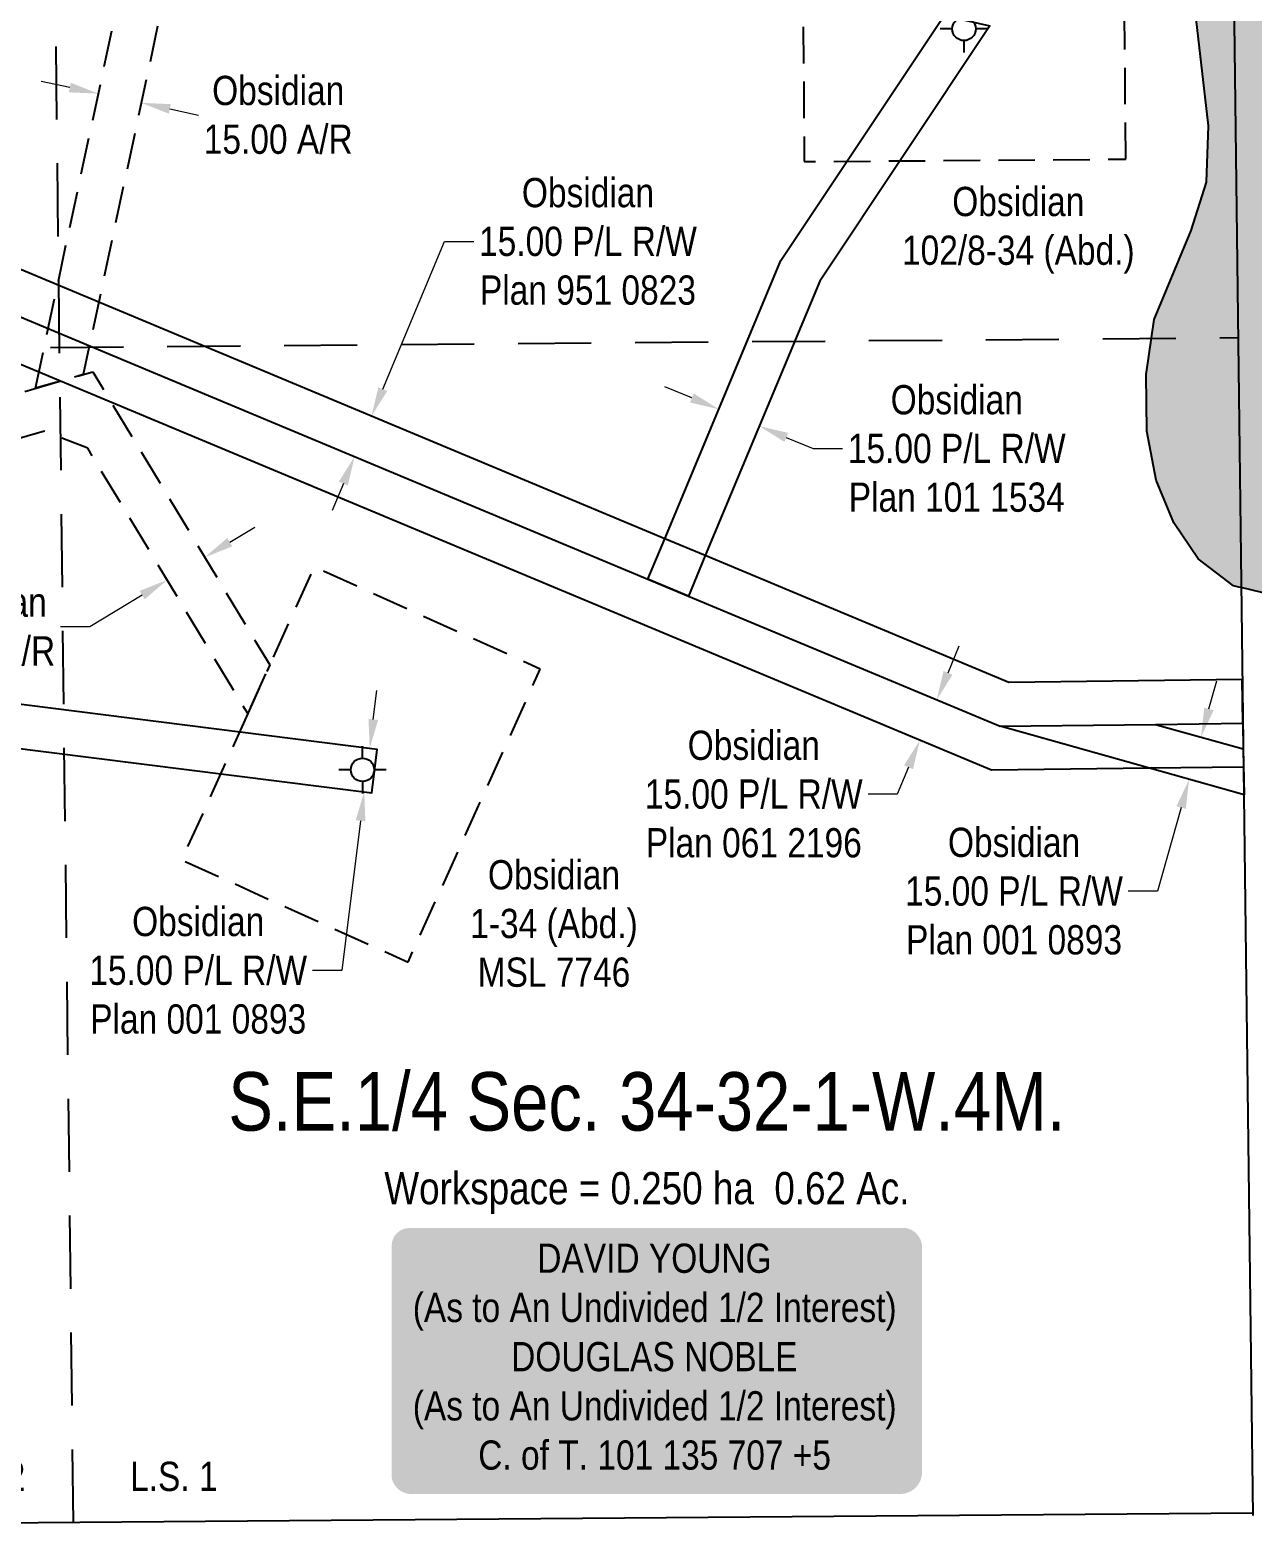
# Model space of a CAD drawing. Extents: x 563634 to 568935, y 5734155 to 5737886.
# Drawn here: x 564960 to 565378, y 5736976 to 5737489 of the extents above; entities that cross this region are included whole.
import ezdxf
from ezdxf.enums import TextEntityAlignment as Align

# ---------------------------------------------------------------- set-up
doc = ezdxf.new("R2010")
doc.units = 0
doc.header["$LTSCALE"] = 5
doc.header["$PDMODE"] = 34
doc.header["$PDSIZE"] = 0.03
doc.linetypes.add('foc-ACCESSROAD', pattern=[3.75, 2.5, -1.25])
doc.linetypes.add('foc-LSD', pattern=[8, 5, -3])
doc.layers.get('Defpoints').update_dxf_attribs({"color": 9})
for name, color, linetype in [('AS-OWNER', 7, 'Continuous'), ('C-AR', 13, 'foc-ACCESSROAD'), ('C-RW', 13, 'Continuous'), ('C-SYMBOL', 7, 'Continuous'), ('C-WS', 13, 'foc-ACCESSROAD'), ('C-WS-S', 13, 'Continuous'), ('L-AREAREQUIRED', 7, 'Continuous'), ('L-SEC', 7, 'Continuous'), ('L-SECTION-LSD', 7, 'foc-LSD'), ('T-WATER', 160, 'Continuous'), ('T-WATER-H', 133, 'Continuous')]:
    doc.layers.add(name, color=color, linetype=linetype)
for name, color, linetype, lineweight in [('C-AR-T', 13, 'Continuous', 9), ('C-RW-T', 13, 'Continuous', 9), ('C-WS-T', 13, 'Continuous', 9)]:
    doc.layers.add(name, color=color, linetype=linetype, lineweight=lineweight)
doc.styles.add('100L', font='ARIALN.TTF', dxfattribs={"height": 11})
doc.styles.add('175L', font='ARIALN.TTF', dxfattribs={"height": 20})
doc.styles.add('80', font='ARIALN.TTF', dxfattribs={"height": 10})
doc.styles.add('80CG', font='ARIALN.TTF', dxfattribs={"height": 10})
doc.dimstyles.new('Compass 5 000', dxfattribs={"dimscale": 5, "dimtxt": 9, "dimasz": 2, "dimexe": 0.2, "dimexo": 0.0625, "dimgap": 0.5, "dimtad": 0, "dimtih": 1, "dimtoh": 1, "dimzin": 0, "dimdsep": 46, "dimtxsty": '80CG', "dimcen": 0.1, "dimse1": 1, "dimse2": 1, "dimclrd": 256, "dimclrt": 256, "dimaunit": 1, "dimadec": 4, "dimazin": 0, "dimtfac": 0.06, "dimtofl": 0, "dimtmove": 0, "dimatfit": 1, "dimfxl": 0.2, "dimtolj": 1, "dimtzin": 0, "dimlwd": -1, "dimarcsym": 0})

# ---------------------------------------------------------------- blocks, each defined once
blk = doc.blocks.new('GABD')
for p, q in [((0, 0.81), (0, 1.62)), ((-0.81, 0), (-1.62, 0)), ((1.62, 0), (0.81, 0)), ((0, -0.81), (0, -1.62))]:
    blk.add_line(p, q)
blk.add_circle((0, 0), 0.8)
blk = doc.blocks.new('*U377')
h = blk.add_hatch(color=59)
edge = h.paths.add_edge_path()
edge.add_line((-84, -45.5), (84, -45.5))
edge.add_arc((84, -39.5), 6, 270, 360)
edge.add_line((90, -39.5), (90, 38))
edge.add_arc((84, 38), 6, 0, 90)
edge.add_line((84, 44), (-84, 44))
edge.add_arc((-84, 38), 6, 90, 180)
edge.add_line((-90, 38), (-90, -39.5))
edge.add_arc((-84, -39.5), 6, 180, 270)
at = {"color": 1, "flags": 128}
blk.add_lwpolyline([(-84, -45.5, 3, 3, 0), (84, -45.5, 3, 3, 0.414214), (90, -39.5, 3, 3, 0), (90, 38, 3, 0, 0.414214), (84, 44, 0, 0, 0), (-84, 44, 0, 0, 0.414214), (-90, 38, 0, 0, 0), (-90, -39.5, 0, 3, 0.414214)], format="xyseb", close=True, dxfattribs=at)
blk.add_lwpolyline([(-42.63, -16.39, 0, 7.5, 0), (0, 0, 0, 0, 0)], format="xyseb", dxfattribs=at)
at = {"color": 1, "style": '80'}
blk.add_attdef('ENTER_TEXT_001', (-35.99, -5), '', height=10, dxfattribs=at)
blk = doc.blocks.new('*D378')
at = {"layer": 'C-RW-T', "transparency": 16777216}
for p, q in [((565186.48, 5737363.57), (565177.25, 5737367.42)), ((565218.78, 5737350.1), (565228.01, 5737346.25)), ((565228.01, 5737346.25), (565238.01, 5737346.25))]:
    blk.add_line(p, q, dxfattribs=at)
for points in [[(565187.12, 5737365.11), (565185.84, 5737362.04), (565195.71, 5737359.72)], [(565219.42, 5737351.64), (565218.14, 5737348.56), (565209.55, 5737353.95)]]:
    blk.add_solid(points, dxfattribs=at)
at = {"layer": 'Defpoints', "color": 0, "transparency": 16777216}
for p in [(565199.69, 5737369.26), (565195.71, 5737359.72), (565213.53, 5737363.48)]:
    blk.add_point(p, dxfattribs=at)
at = {"layer": 'C-RW-T', "transparency": 16777216, "insert": (565277.09, 5737346.25), "char_height": 10, "attachment_point": 5, "style": '80CG'}
blk.add_mtext('\\A1;Obsidian\\P15.00 P/L R/W\\PPlan 101 1534', dxfattribs=at)
blk = doc.blocks.new('*D384')
at = {"layer": 'C-RW-T', "transparency": 16777216}
for p, q in [((565274.1, 5737269.56), (565277.96, 5737278.79)), ((565260.61, 5737237.27), (565256.75, 5737228.04)), ((565256.75, 5737228.04), (565246.75, 5737228.04))]:
    blk.add_line(p, q, dxfattribs=at)
for points in [[(565272.57, 5737270.2), (565275.64, 5737268.92), (565270.25, 5737260.33)], [(565259.07, 5737237.91), (565262.15, 5737236.62), (565264.47, 5737246.49)]]:
    blk.add_solid(points, dxfattribs=at)
at = {"layer": 'Defpoints', "color": 0, "transparency": 16777216}
for p in [(565213.01, 5737284.25), (565207.22, 5737270.41), (565264.47, 5737246.49)]:
    blk.add_point(p, dxfattribs=at)
at = {"layer": 'C-RW-T', "transparency": 16777216, "insert": (565207.67, 5737228.04), "char_height": 10, "attachment_point": 5, "style": '80CG'}
blk.add_mtext('\\A1;Obsidian\\P15.00 P/L R/W\\PPlan 061 2196', dxfattribs=at)
blk = doc.blocks.new('*D405')
at = {"layer": 'C-AR-T', "transparency": 16777216}
for p, q in [((565028.44, 5737314.24), (565037, 5737319.41)), ((564998.48, 5737296.16), (564980.52, 5737285.32)), ((564980.52, 5737285.32), (564970.52, 5737285.32))]:
    blk.add_line(p, q, dxfattribs=at)
for points in [[(565027.57, 5737315.67), (565029.3, 5737312.82), (565019.88, 5737309.07)], [(564997.62, 5737297.58), (564999.34, 5737294.73), (565007.04, 5737301.33)]]:
    blk.add_solid(points, dxfattribs=at)
at = {"layer": 'Defpoints', "color": 0, "transparency": 16777216}
for p in [(565022.53, 5737304.68), (565007.04, 5737301.33), (565009.69, 5737296.93)]:
    blk.add_point(p, dxfattribs=at)
at = {"layer": 'C-AR-T', "transparency": 16777216, "insert": (564943.24, 5737285.32), "char_height": 10, "attachment_point": 5, "style": '80CG', "bg_fill": 3, "box_fill_scale": 1.1, "bg_fill_color": 256, "bg_fill_true_color": 13158600, "bg_fill_transparency": 0}
blk.add_mtext('\\A1;Obsidian\\P15.00 A/R', dxfattribs=at)
blk = doc.blocks.new('*D407')
at = {"layer": 'C-AR-T', "transparency": 16777216}
for p, q in [((564973.72, 5737469.76), (564963.94, 5737471.85)), ((565007.94, 5737462.45), (565017.72, 5737460.36))]:
    blk.add_line(p, q, dxfattribs=at)
for points in [[(564974.07, 5737471.39), (564973.38, 5737468.13), (564983.5, 5737467.67)], [(565008.29, 5737464.08), (565007.6, 5737460.82), (564998.17, 5737464.54)]]:
    blk.add_solid(points, dxfattribs=at)
at = {"layer": 'Defpoints', "color": 0, "transparency": 16777216}
for p in [(564985.77, 5737478.27), (565000.43, 5737475.13), (564998.17, 5737464.54)]:
    blk.add_point(p, dxfattribs=at)
at = {"layer": 'C-AR-T', "transparency": 16777216, "insert": (565045.01, 5737460.36), "char_height": 10, "attachment_point": 5, "style": '80CG'}
blk.add_mtext('\\A1;Obsidian\\P15.00 A/R', dxfattribs=at)
blk = doc.blocks.new('*D428')
at = {"layer": 'C-RW-T', "transparency": 16777216}
for p, q in [((565080.76, 5737366.58), (565101.86, 5737417.09)), ((565101.86, 5737417.09), (565111.86, 5737417.09)), ((565067.28, 5737334.29), (565063.42, 5737325.07))]:
    blk.add_line(p, q, dxfattribs=at)
for points in [[(565079.23, 5737367.22), (565082.3, 5737365.94), (565076.91, 5737357.36)], [(565065.74, 5737334.94), (565068.81, 5737333.65), (565071.13, 5737343.52)]]:
    blk.add_solid(points, dxfattribs=at)
at = {"layer": 'Defpoints', "color": 0, "transparency": 16777216}
for p in [(565068.7, 5737360.79), (565076.91, 5737357.36), (565062.92, 5737346.95)]:
    blk.add_point(p, dxfattribs=at)
at = {"layer": 'C-RW-T', "transparency": 16777216, "insert": (565150.95, 5737417.09), "char_height": 10, "attachment_point": 5, "style": '80CG'}
blk.add_mtext('\\A1;Obsidian\\P15.00 P/L R/W\\PPlan 951 0823', dxfattribs=at)
blk = doc.blocks.new('*D457')
at = {"layer": 'C-RW-T', "transparency": 16777216}
for p, q in [((565077.54, 5737253.63), (565078.79, 5737263.55)), ((565073.17, 5737218.94), (565066.73, 5737167.76)), ((565066.73, 5737167.76), (565056.73, 5737167.76))]:
    blk.add_line(p, q, dxfattribs=at)
for points in [[(565075.89, 5737253.84), (565079.19, 5737253.43), (565076.29, 5737243.71)], [(565071.52, 5737219.15), (565074.83, 5737218.73), (565074.42, 5737228.86)]]:
    blk.add_solid(points, dxfattribs=at)
at = {"layer": 'Defpoints', "color": 0, "transparency": 16777216}
for p in [(565001.59, 5737253.12), (564999.72, 5737238.27), (565074.42, 5737228.86)]:
    blk.add_point(p, dxfattribs=at)
at = {"layer": 'C-RW-T', "transparency": 16777216, "insert": (565017.64, 5737167.76), "char_height": 10, "attachment_point": 5, "style": '80CG'}
blk.add_mtext('\\A1;Obsidian\\P15.00 P/L R/W\\PPlan 001 0893', dxfattribs=at)
blk = doc.blocks.new('*D459')
at = {"layer": 'C-RW-T', "transparency": 16777216}
for p, q in [((565363.35, 5737257.19), (565366.06, 5737266.82)), ((565353.84, 5737223.48), (565345.76, 5737194.84)), ((565345.76, 5737194.84), (565335.76, 5737194.84))]:
    blk.add_line(p, q, dxfattribs=at)
for points in [[(565361.74, 5737257.64), (565364.95, 5737256.74), (565360.63, 5737247.57)], [(565352.24, 5737223.93), (565355.44, 5737223.03), (565356.55, 5737233.1)]]:
    blk.add_solid(points, dxfattribs=at)
at = {"layer": 'Defpoints', "color": 0, "transparency": 16777216}
for p in [(565363.87, 5737246.65), (565356.55, 5737233.1), (565359.8, 5737232.19)]:
    blk.add_point(p, dxfattribs=at)
at = {"layer": 'C-RW-T', "transparency": 16777216, "insert": (565296.68, 5737194.84), "char_height": 10, "attachment_point": 5, "style": '80CG'}
blk.add_mtext('\\A1;Obsidian\\P15.00 P/L R/W\\PPlan 001 0893', dxfattribs=at)

msp = doc.modelspace()

# ---------------------------------------------------------------- hatches: boundary and pattern name
at = {"layer": 'T-WATER-H'}
h = msp.add_hatch(color=256, dxfattribs=at)
h.dxf.hatch_style = 1
h.paths.add_polyline_path([(565388.453, 5737295.373), (565374.371, 5737298.719), (565374.326, 5737298.726), (565373.529, 5737298.916), (565371.706, 5737299.349), (565359.67, 5737308.508), (565351.391, 5737320.879), (565345.331, 5737335.415), (565342.103, 5737352.228), (565341.89, 5737371.607), (565344.608, 5737390.366), (565357.323, 5737420.846), (565362.511, 5737437.373), (565363.196, 5737456.668), (565358.925, 5737493.302), (565348.234, 5737523.845), (565346.37, 5737542.247), (565348.796, 5737561.194), (565355.621, 5737575.935), (565369.911, 5737595.243), (565370.513, 5737596.057), (565370.727, 5737596.249), (565373.406, 5737599.971), (565386.453, 5737629.293), (565389.485, 5737640.065), (565390.047, 5737642.057), (565390.252, 5737642.606), (565391.162, 5737646.014), (565397.001, 5737683.107), (565402.008, 5737699.823), (565409.54, 5737713.751), (565419.027, 5737725.533), (565443.33, 5737743.735), (565457.757, 5737750.096), (565468.768, 5737749.521), (565474.089, 5737323.848), (565454.381, 5737310.562), (565441.137, 5737303.512), (565425.241, 5737298.511), (565408.198, 5737295.705), (565394.527, 5737295.476), (565394.489, 5737295.475), (565393.693, 5737295.462)])

# ---------------------------------------------------------------- linework, layer by layer
at = {"layer": 'C-AR', "flags": 128}
for points in [[(564961.969, 5737366.9), (564995.52, 5737523.914), (565007.549, 5737524.009), (565007.669, 5737509.017), (564978.3, 5737371.577)], [(564833.92, 5737412.329), (564868.073, 5737368.428), (564914.459, 5737353.295), (564981.577, 5737372.515), (565042.094, 5737272.269), (565034.6, 5737255.672), (564979.838, 5737346.385), (564965.063, 5737352.19), (564914.173, 5737337.617), (564859.058, 5737355.598), (564826.552, 5737397.382)]]:
    msp.add_lwpolyline(points, close=True, dxfattribs=at)
at = {"layer": 'C-RW', "flags": 128}
for points in [[(565185.301, 5737295.828), (565171.468, 5737301.608), (565177.239, 5737315.442), (565216.943, 5737410.616), (565272.745, 5737494.363), (565288.388, 5737490.891), (565230.224, 5737403.512), (565191.072, 5737309.663)], [(565294.865, 5737266.303), (565191.072, 5737309.663), (565177.239, 5737315.442), (564879.863, 5737439.671), (564866.818, 5737445.121), (564866.018, 5737445.458), (564852.978, 5737450.954), (564846.32, 5737437.477), (564859.621, 5737431.875), (564860.161, 5737431.647), (564873.462, 5737426.092), (565171.468, 5737301.608), (565185.301, 5737295.828), (565291.935, 5737251.269), (565345.06, 5737251.928), (565374.944, 5737252.301), (565374.76, 5737267.288)], [(565374.944, 5737252.301), (565375.083, 5737243.51), (565375.126, 5737237.316), (565343.036, 5737236.916), (565289.002, 5737236.241), (564905.26, 5737396.578), (564867.074, 5737412.536), (564853.528, 5737418.198), (564853.235, 5737418.32), (564839.668, 5737423.99), (564846.32, 5737437.477), (564859.621, 5737431.875), (564860.161, 5737431.647), (564873.462, 5737426.092), (565171.468, 5737301.608), (565185.301, 5737295.828), (565291.935, 5737251.269), (565345.06, 5737251.928)], [(564874.233, 5737269.175), (564805.603, 5737287.062), (564790.803, 5737290.92), (564784.024, 5737277.195), (564798.838, 5737273.334), (564871.394, 5737254.422), (565076.999, 5737228.538), (565078.896, 5737243.368)], [(565375.083, 5737243.51), (565375.341, 5737227.807), (565343.036, 5737236.916), (565291.935, 5737251.269), (565345.06, 5737251.928)]]:
    msp.add_lwpolyline(points, close=True, dxfattribs=at)
at = {"layer": 'C-WS', "flags": 128}
for points in [[(565334.897, 5737445.291), (565334.181, 5737535.247), (565224.234, 5737534.371), (565224.423, 5737510.743), (565224.951, 5737444.415)], [(565034.6, 5737255.672), (565011.977, 5737205.568), (565089.41, 5737170.604), (565134.657, 5737270.812), (565057.224, 5737305.776)]]:
    msp.add_lwpolyline(points, close=True, dxfattribs=at)
at = {"layer": 'L-SEC'}
for p, q in [((565368.346, 5737786.348), (565378.407, 5736981.363)), ((565378.398, 5736982.101), (564571.571, 5736975.677))]:
    msp.add_line(p, q, dxfattribs=at)
at = {"layer": 'L-SECTION-LSD'}
for p, q in [((564974.984, 5736978.889), (564965.464, 5737783.14)), ((564567.079, 5737377.586), (565373.372, 5737384.225))]:
    msp.add_line(p, q, dxfattribs=at)
at = {"layer": 'T-WATER'}
msp.add_lwpolyline([(565388.453, 5737295.373), (565374.371, 5737298.719), (565374.326, 5737298.726), (565373.529, 5737298.916), (565371.706, 5737299.349), (565359.67, 5737308.508), (565351.391, 5737320.879), (565345.331, 5737335.415), (565342.103, 5737352.228), (565341.89, 5737371.607), (565344.608, 5737390.366), (565357.323, 5737420.846), (565362.511, 5737437.373), (565363.196, 5737456.668), (565358.925, 5737493.302), (565348.234, 5737523.845), (565346.37, 5737542.247), (565348.796, 5737561.194), (565355.621, 5737575.935), (565369.911, 5737595.243), (565370.513, 5737596.057), (565370.727, 5737596.249), (565373.406, 5737599.971), (565386.453, 5737629.293)], dxfattribs=at)

# ---------------------------------------------------------------- block references
at = {"layer": 'AS-OWNER'}
ref = msp.add_blockref('*U377', (565173.783, 5737035.657), dxfattribs=dict(at, xscale=0.99954228, yscale=0.99954228, zscale=0.99954228))
ref.add_attrib('ENTER_TEXT_001', 'DAVID YOUNG', (565133.624, 5737064.321), dxfattribs={"layer": '0', "color": 1, "height": 9.99542, "style": '80'})
ref.add_attrib('ENTER_TEXT_002', '(As to An Undivided 1/2 Interest)', (565091.038, 5737047.492), dxfattribs={"layer": '0', "color": 1, "height": 9.99542, "style": '80'})
ref.add_attrib('ENTER_TEXT_003', 'DOUGLAS NOBLE', (565124.665, 5737030.655), dxfattribs={"layer": '0', "color": 1, "height": 9.99542, "style": '80'})
ref.add_attrib('ENTER_TEXT_004', '(As to An Undivided 1/2 Interest)', (565091.038, 5737013.826), dxfattribs={"layer": '0', "color": 1, "height": 9.99542, "style": '80'})
ref.add_attrib('ENTER_TEXT_005', 'C. of T. 101 135 707 +5', (565113.422, 5736996.99), dxfattribs={"layer": '0', "color": 1, "height": 9.99542, "style": '80'})
at = {"layer": 'C-WS-S', "xscale": 4.997711399999993, "yscale": 4.997711399999993, "zscale": 4.997711399999993}
for p in [(565279.566, 5737489.831), (565073.844, 5737236.383)]:
    msp.add_blockref('GABD', p, dxfattribs=at)

# ---------------------------------------------------------------- texts
at = {"layer": 'C-SYMBOL', "color": 3, "style": '175L'}
msp.add_text('S.E.1/4 Sec. 34-32-1-W.4M.', height=19.99085, dxfattribs=at).set_placement((565171.109, 5737106.972), align=Align.BOTTOM_CENTER)
at = {"layer": 'L-AREAREQUIRED', "color": 5, "style": '100L'}
msp.add_text('Workspace = 0.250 ha  0.62 Ac.', height=10.99497, dxfattribs=at).set_placement((565171.109, 5737084.482), align=Align.BOTTOM_CENTER)
at = {"layer": 'L-SECTION-LSD', "attachment_point": 1, "style": '100L', "bg_fill": 3, "box_fill_scale": 1.5, "bg_fill_color": 256, "bg_fill_transparency": 0}
for s, width, insert, char_height in [('\\pi2.1535;L.S. 2', 30.65342, (564926.416, 5736999.692), 9.99542), ('L.S. 1', 29.99119, (564994.344, 5736999.692), 9.9954)]:
    msp.add_mtext_dynamic_manual_height_columns(s, width=width, gutter_width=55, heights=[0], dxfattribs=dict(at, insert=insert, char_height=char_height))

# ---------------------------------------------------------------- dimensions: what is measured, and where the dimension line sits
at = {"layer": 'C-AR-T'}
dim = msp.add_aligned_dim(p1=(564985.767, 5737478.268), p2=(565000.429, 5737475.135), distance=-10.833, text='Obsidian\\P15.00 A/R', dimstyle='Compass 5 000', dxfattribs=at)
dim.commit()
dim.dimension.update_dxf_attribs({"geometry": '*D407', "text_midpoint": (565045.005, 5737460.362)})
at = {"layer": 'C-RW-T'}
for base, p1, p2, angle, text, picture, middle in [((565076.909, 5737357.355), (565062.918, 5737346.952), (565068.697, 5737360.785), 67.32724, 'Obsidian\\P15.00 P/L R/W\\PPlan 951 0823', '*D428', (565150.951, 5737417.095)), ((565195.712, 5737359.724), (565213.525, 5737363.484), (565199.689, 5737369.257), 157.35543, 'Obsidian\\P15.00 P/L R/W\\PPlan 101 1534', '*D378', (565277.093, 5737346.252)), ((565264.465, 5737246.493), (565213.007, 5737284.251), (565207.224, 5737270.41), 247.32361, 'Obsidian\\P15.00 P/L R/W\\PPlan 061 2196', '*D384', (565207.669, 5737228.039)), ((565356.555, 5737233.104), (565363.874, 5737246.653), (565359.796, 5737232.19), 254.25321, 'Obsidian\\P15.00 P/L R/W\\PPlan 001 0893', '*D459', (565296.679, 5737194.838))]:
    dim = msp.add_linear_dim(base=base, p1=p1, p2=p2, angle=angle, text=text, dimstyle='Compass 5 000', dxfattribs=at)
    dim.commit()
    dim.dimension.update_dxf_attribs({"geometry": picture, "text_midpoint": middle, "dimtype": 161})

# ---------------------------------------------------------------- next in the draw order: texts
at = {"layer": 'C-WS-T', "char_height": 9.99542, "attachment_point": 5, "style": '80CG', "bg_fill": 3, "box_fill_scale": 1.15, "bg_fill_color": 256, "bg_fill_true_color": 256, "bg_fill_transparency": 0}
for s, insert in [('\\A1;Obsidian\\P102/8-34 (Abd.)', (565298.143, 5737420.954)), ('\\A1;Obsidian\\P1-34 (Abd.)\\PMSL 7746', (565139.331, 5737183.756))]:
    msp.add_mtext(s, dxfattribs=dict(at, insert=insert))

# ---------------------------------------------------------------- next in the draw order: dimensions: what is measured, and where the dimension line sits
at = {"layer": 'C-AR-T'}
dim = msp.add_linear_dim(base=(565007.04, 5737301.326), p1=(565022.528, 5737304.68), p2=(565009.693, 5737296.931), angle=211.11877, text='Obsidian\\P15.00 A/R', dimstyle='Compass 5 000', override={"dimtfill": 1}, dxfattribs=at)
dim.commit()
dim.dimension.update_dxf_attribs({"geometry": '*D405', "text_midpoint": (564943.243, 5737285.319), "dimtype": 161})

# ---------------------------------------------------------------- next in the draw order: dimensions: what is measured, and where the dimension line sits
at = {"layer": 'C-RW-T'}
dim = msp.add_linear_dim(base=(565074.423, 5737228.862), p1=(565001.588, 5737253.116), p2=(564999.719, 5737238.267), angle=262.82467, text='Obsidian\\P15.00 P/L R/W\\PPlan 001 0893', dimstyle='Compass 5 000', dxfattribs=at)
dim.commit()
dim.dimension.update_dxf_attribs({"geometry": '*D457', "text_midpoint": (565017.644, 5737167.759), "dimtype": 161})

doc.saveas('drawing.dxf')
